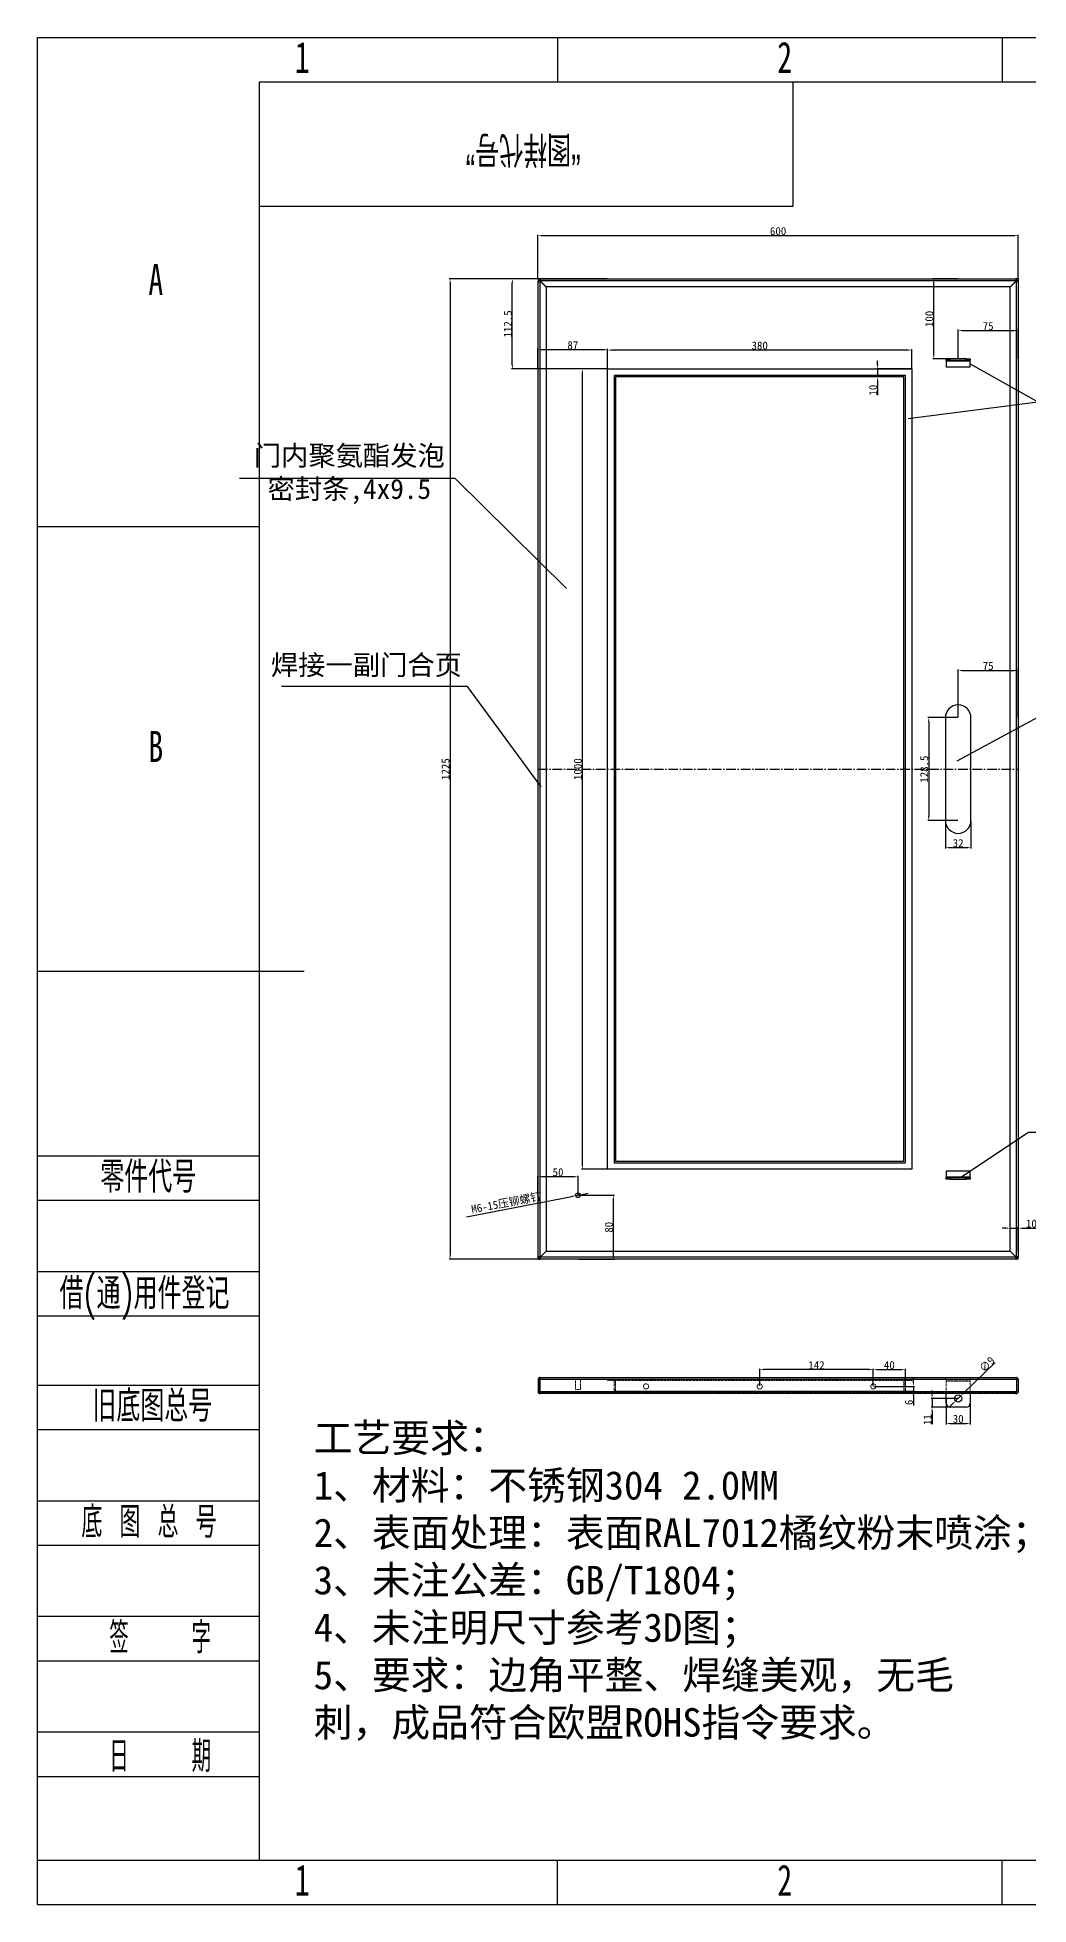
# Model space of a CAD drawing. Header units: millimetres. Extents: x -14348 to 6039, y -1826 to 2921.
# Drawn here: x -1297 to -58, y 588 to 2921 of the extents above; entities that cross this region are included whole.
import ezdxf

# ---------------------------------------------------------------- set-up
doc = ezdxf.new("R2010")
doc.units = ezdxf.units.MM
doc.linetypes.add('ACAD_ISO10W100', pattern=[18, 12, -3, 0, -3])
doc.linetypes.add('HIDDEN', pattern=[1.905, 1.27, -0.635])
doc.layers.add('图框', color=7, linetype='Continuous')
doc.layers.add('标注', color=3, linetype='Continuous')
doc.layers.add('文字层', color=3, linetype='Continuous', lineweight=25)
doc.layers.add('粗实线层', color=7, linetype='Continuous', lineweight=25)
doc.styles.add('SLDTEXTSTYLE0', font='TXT', dxfattribs={"width": 0.7, "bigfont": 'bigfont'})
doc.styles.add('SLDTEXTSTYLE2', font='TXT', dxfattribs={"width": 0.614286, "bigfont": 'bigfont'})
doc.styles.add('SLDTEXTSTYLE4', font='TXT', dxfattribs={"width": 0.566667, "bigfont": 'bigfont'})
doc.styles.add('SLDTEXTSTYLE5', font='TXT', dxfattribs={"width": 0.7})
doc.dimstyles.new('ISO-25', dxfattribs={"dimtxt": 10, "dimasz": 5, "dimexe": 1.25, "dimexo": 0.625, "dimtad": 1, "dimdsep": 46, "dimtxsty": 'Standard', "dimcen": 2.5, "dimadec": 0, "dimazin": 0, "dimtfac": 1, "dimtmove": 0, "dimatfit": 3, "dimfxl": 1, "dimarcsym": 0})

# ---------------------------------------------------------------- blocks, each defined once
blk = doc.blocks.new('*D206')
at = {"layer": 'Defpoints', "color": 0, "transparency": 16777216}
for p in [(-71.4, 2673.5), (-671.4, 2619.4), (-71.4, 2619.4)]:
    blk.add_point(p, dxfattribs=at)
at = {"layer": '标注', "color": 0, "lineweight": -2, "transparency": 16777216}
for p, q in [((-671.4, 2620), (-671.4, 2674.7)), ((-666.4, 2673.5), (-76.4, 2673.5)), ((-71.4, 2620), (-71.4, 2674.7))]:
    blk.add_line(p, q, dxfattribs=at)
at = {"layer": '标注', "color": 0, "transparency": 16777216}
for points in [[(-666.4, 2674.3), (-666.4, 2672.7), (-671.4, 2673.5)], [(-76.4, 2674.3), (-76.4, 2672.7), (-71.4, 2673.5)]]:
    blk.add_solid(points, dxfattribs=at)
at = {"layer": '标注', "color": 0, "transparency": 16777216, "insert": (-371.4, 2679.1), "char_height": 10, "attachment_point": 5}
blk.add_mtext('600', dxfattribs=at)
blk = doc.blocks.new('*D207')
at = {"layer": 'Defpoints', "color": 0, "transparency": 16777216}
for p in [(-671.4, 2619.4), (-781.2, 1394.4), (-671.4, 1394.4)]:
    blk.add_point(p, dxfattribs=at)
at = {"layer": '标注', "color": 0, "lineweight": -2, "transparency": 16777216}
for p, q in [((-672, 2619.4), (-782.4, 2619.4)), ((-781.2, 2614.4), (-781.2, 1399.4)), ((-672, 1394.4), (-782.4, 1394.4))]:
    blk.add_line(p, q, dxfattribs=at)
at = {"layer": '标注', "color": 0, "transparency": 16777216}
for points in [[(-782, 2614.4), (-780.4, 2614.4), (-781.2, 2619.4)], [(-782, 1399.4), (-780.4, 1399.4), (-781.2, 1394.4)]]:
    blk.add_solid(points, dxfattribs=at)
at = {"layer": '标注', "color": 0, "transparency": 16777216, "insert": (-786.8, 2006.9), "char_height": 10, "attachment_point": 5, "rotation": 90}
blk.add_mtext('1225', dxfattribs=at)
blk = doc.blocks.new('*D208')
at = {"layer": 'Defpoints', "color": 0, "transparency": 16777216}
for p in [(-71.4, 1433.3), (-81.4, 1404.5), (-71.4, 1404.5)]:
    blk.add_point(p, dxfattribs=at)
at = {"layer": '标注', "color": 0, "lineweight": -2, "transparency": 16777216}
for p, q in [((-86.4, 1433.3), (-91.4, 1433.3)), ((-81.4, 1405.1), (-81.4, 1434.6)), ((-81.4, 1433.3), (-71.4, 1433.3)), ((-71.4, 1405.1), (-71.4, 1434.6)), ((-66.4, 1433.3), (-48.5, 1433.3))]:
    blk.add_line(p, q, dxfattribs=at)
at = {"layer": '标注', "color": 0, "transparency": 16777216}
for points in [[(-86.4, 1434.1), (-86.4, 1432.5), (-81.4, 1433.3)], [(-66.4, 1434.1), (-66.4, 1432.5), (-71.4, 1433.3)]]:
    blk.add_solid(points, dxfattribs=at)
at = {"layer": '标注', "color": 0, "transparency": 16777216, "insert": (-54.9, 1438.9), "char_height": 10, "attachment_point": 5}
blk.add_mtext('10', dxfattribs=at)
blk = doc.blocks.new('*D209')
at = {"layer": 'Defpoints', "color": 0, "transparency": 16777216}
for p in [(-621.4, 1474.4), (-621.4, 1394.4), (-577.3, 1394.4)]:
    blk.add_point(p, dxfattribs=at)
at = {"layer": '标注', "color": 0, "lineweight": -2, "transparency": 16777216}
for p, q in [((-620.8, 1474.4), (-576, 1474.4)), ((-577.3, 1469.4), (-577.3, 1399.4)), ((-620.8, 1394.4), (-576, 1394.4))]:
    blk.add_line(p, q, dxfattribs=at)
at = {"layer": '标注', "color": 0, "transparency": 16777216}
for points in [[(-578.1, 1469.4), (-576.5, 1469.4), (-577.3, 1474.4)], [(-578.1, 1399.4), (-576.5, 1399.4), (-577.3, 1394.4)]]:
    blk.add_solid(points, dxfattribs=at)
at = {"layer": '标注', "color": 0, "transparency": 16777216, "insert": (-582.9, 1434.4), "char_height": 10, "attachment_point": 5, "rotation": 90}
blk.add_mtext('80', dxfattribs=at)
blk = doc.blocks.new('*D210')
at = {"layer": 'Defpoints', "color": 0, "transparency": 16777216}
for p in [(-671.4, 1497.5), (-671.4, 1474.4), (-621.4, 1474.4)]:
    blk.add_point(p, dxfattribs=at)
at = {"layer": '标注', "color": 0, "lineweight": -2, "transparency": 16777216}
for p, q in [((-671.4, 1475), (-671.4, 1498.7)), ((-626.4, 1497.5), (-666.4, 1497.5)), ((-621.4, 1475), (-621.4, 1498.7))]:
    blk.add_line(p, q, dxfattribs=at)
at = {"layer": '标注', "color": 0, "transparency": 16777216}
for points in [[(-666.4, 1498.3), (-666.4, 1496.6), (-671.4, 1497.5)], [(-626.4, 1498.3), (-626.4, 1496.6), (-621.4, 1497.5)]]:
    blk.add_solid(points, dxfattribs=at)
at = {"layer": '标注', "color": 0, "transparency": 16777216, "insert": (-646.4, 1503.1), "char_height": 10, "attachment_point": 5}
blk.add_mtext('50', dxfattribs=at)
blk = doc.blocks.new('*D211')
at = {"layer": 'Defpoints', "color": 0, "transparency": 16777216}
for p in [(-624.3, 1473.8), (-618.4, 1475)]:
    blk.add_point(p, dxfattribs=at)
at = {"layer": '标注', "color": 0, "lineweight": -2, "transparency": 16777216}
for p, q in [((-760.9, 1447.5), (-629.2, 1472.9)), ((-618.4, 1475), (-624.3, 1473.8)), ((-613.5, 1475.9), (-608.6, 1476.9))]:
    blk.add_line(p, q, dxfattribs=at)
at = {"layer": '标注', "color": 0, "transparency": 16777216}
for points in [[(-629.4, 1473.7), (-629.1, 1472.1), (-624.3, 1473.8)], [(-613.7, 1476.7), (-613.4, 1475.1), (-618.4, 1475)]]:
    blk.add_solid(points, dxfattribs=at)
at = {"layer": '标注', "color": 0, "transparency": 16777216, "insert": (-711, 1464.5), "char_height": 10, "attachment_point": 5, "rotation": 10.9012}
blk.add_mtext('M6-15{\\fSimSun|b0|i0|c134|p2;压铆螺钉}', dxfattribs=at)
blk = doc.blocks.new('*D212')
at = {"layer": 'Defpoints', "color": 0, "transparency": 16777216}
for p in [(-584.4, 2530.5), (-584.4, 2506.9), (-204.4, 2506.9)]:
    blk.add_point(p, dxfattribs=at)
at = {"layer": '标注', "color": 0, "lineweight": -2, "transparency": 16777216}
for p, q in [((-584.4, 2507.5), (-584.4, 2531.8)), ((-209.4, 2530.5), (-579.4, 2530.5)), ((-204.4, 2507.5), (-204.4, 2531.8))]:
    blk.add_line(p, q, dxfattribs=at)
at = {"layer": '标注', "color": 0, "transparency": 16777216}
for points in [[(-579.4, 2531.3), (-579.4, 2529.7), (-584.4, 2530.5)], [(-209.4, 2531.3), (-209.4, 2529.7), (-204.4, 2530.5)]]:
    blk.add_solid(points, dxfattribs=at)
at = {"layer": '标注', "color": 0, "transparency": 16777216, "insert": (-394.4, 2536.1), "char_height": 10, "attachment_point": 5}
blk.add_mtext('380', dxfattribs=at)
blk = doc.blocks.new('*D213')
at = {"layer": 'Defpoints', "color": 0, "transparency": 16777216}
for p in [(-584.4, 2506.9), (-616, 1506.9), (-584.4, 1506.9)]:
    blk.add_point(p, dxfattribs=at)
at = {"layer": '标注', "color": 0, "lineweight": -2, "transparency": 16777216}
for p, q in [((-585, 2506.9), (-617.2, 2506.9)), ((-616, 2501.9), (-616, 1511.9)), ((-585, 1506.9), (-617.2, 1506.9))]:
    blk.add_line(p, q, dxfattribs=at)
at = {"layer": '标注', "color": 0, "transparency": 16777216}
for points in [[(-616.8, 2501.9), (-615.1, 2501.9), (-616, 2506.9)], [(-616.8, 1511.9), (-615.1, 1511.9), (-616, 1506.9)]]:
    blk.add_solid(points, dxfattribs=at)
at = {"layer": '标注', "color": 0, "transparency": 16777216, "insert": (-621.6, 2006.9), "char_height": 10, "attachment_point": 5, "rotation": 90}
blk.add_mtext('1000', dxfattribs=at)
blk = doc.blocks.new('*D214')
at = {"layer": 'Defpoints', "color": 0, "transparency": 16777216}
for p in [(-671.4, 2530.9), (-671.4, 2506.9), (-584.4, 2506.9)]:
    blk.add_point(p, dxfattribs=at)
at = {"layer": '标注', "color": 0, "lineweight": -2, "transparency": 16777216}
for p, q in [((-671.4, 2507.5), (-671.4, 2532.2)), ((-589.4, 2530.9), (-666.4, 2530.9)), ((-584.4, 2507.5), (-584.4, 2532.2))]:
    blk.add_line(p, q, dxfattribs=at)
at = {"layer": '标注', "color": 0, "transparency": 16777216}
for points in [[(-666.4, 2531.8), (-666.4, 2530.1), (-671.4, 2530.9)], [(-589.4, 2531.8), (-589.4, 2530.1), (-584.4, 2530.9)]]:
    blk.add_solid(points, dxfattribs=at)
at = {"layer": '标注', "color": 0, "transparency": 16777216, "insert": (-627.9, 2536.5), "char_height": 10, "attachment_point": 5}
blk.add_mtext('87', dxfattribs=at)
blk = doc.blocks.new('*D215')
at = {"layer": 'Defpoints', "color": 0, "transparency": 16777216}
for p in [(-247, 2496.9), (-214.4, 2496.9), (-204.4, 2506.9)]:
    blk.add_point(p, dxfattribs=at)
at = {"layer": '标注', "color": 0, "lineweight": -2, "transparency": 16777216}
for p, q in [((-205, 2506.9), (-248.2, 2506.9)), ((-215, 2496.9), (-248.2, 2496.9)), ((-247, 2511.9), (-247, 2516.9)), ((-247, 2506.9), (-247, 2496.9)), ((-247, 2491.9), (-247, 2474))]:
    blk.add_line(p, q, dxfattribs=at)
at = {"layer": '标注', "color": 0, "transparency": 16777216}
for points in [[(-247.8, 2511.9), (-246.1, 2511.9), (-247, 2506.9)], [(-247.8, 2491.9), (-246.1, 2491.9), (-247, 2496.9)]]:
    blk.add_solid(points, dxfattribs=at)
at = {"layer": '标注', "color": 0, "transparency": 16777216, "insert": (-252.6, 2480.5), "char_height": 10, "attachment_point": 5, "rotation": 90}
blk.add_mtext('10', dxfattribs=at)
blk = doc.blocks.new('*D216')
at = {"layer": 'Defpoints', "color": 0, "transparency": 16777216}
for p in [(-71.4, 2130.2), (-146.4, 2071.2), (-71.4, 2071.2)]:
    blk.add_point(p, dxfattribs=at)
at = {"layer": '标注', "color": 0, "lineweight": -2, "transparency": 16777216}
for p, q in [((-146.4, 2071.8), (-146.4, 2131.4)), ((-141.4, 2130.2), (-76.4, 2130.2)), ((-71.4, 2071.8), (-71.4, 2131.4))]:
    blk.add_line(p, q, dxfattribs=at)
at = {"layer": '标注', "color": 0, "transparency": 16777216}
for points in [[(-141.4, 2131), (-141.4, 2129.3), (-146.4, 2130.2)], [(-76.4, 2131), (-76.4, 2129.3), (-71.4, 2130.2)]]:
    blk.add_solid(points, dxfattribs=at)
at = {"layer": '标注', "color": 0, "transparency": 16777216, "insert": (-108.9, 2135.8), "char_height": 10, "attachment_point": 5}
blk.add_mtext('75', dxfattribs=at)
blk = doc.blocks.new('*D217')
at = {"layer": 'Defpoints', "color": 0, "transparency": 16777216}
for p in [(-146.4, 2071.2), (-183.2, 1942.7), (-146.4, 1942.7)]:
    blk.add_point(p, dxfattribs=at)
at = {"layer": '标注', "color": 0, "lineweight": -2, "transparency": 16777216}
for p, q in [((-147, 2071.2), (-184.5, 2071.2)), ((-183.2, 2066.2), (-183.2, 1947.7)), ((-147, 1942.7), (-184.5, 1942.7))]:
    blk.add_line(p, q, dxfattribs=at)
at = {"layer": '标注', "color": 0, "transparency": 16777216}
for points in [[(-184.1, 2066.2), (-182.4, 2066.2), (-183.2, 2071.2)], [(-184.1, 1947.7), (-182.4, 1947.7), (-183.2, 1942.7)]]:
    blk.add_solid(points, dxfattribs=at)
at = {"layer": '标注', "color": 0, "transparency": 16777216, "insert": (-188.8, 2006.9), "char_height": 10, "attachment_point": 5, "rotation": 90}
blk.add_mtext('128.5', dxfattribs=at)
blk = doc.blocks.new('*D218')
at = {"layer": 'Defpoints', "color": 0, "transparency": 16777216}
for p in [(-162.4, 1942.7), (-130.4, 1942.7), (-130.4, 1908.8)]:
    blk.add_point(p, dxfattribs=at)
at = {"layer": '标注', "color": 0, "lineweight": -2, "transparency": 16777216}
for p, q in [((-162.4, 1942), (-162.4, 1907.6)), ((-130.4, 1942), (-130.4, 1907.6)), ((-157.4, 1908.8), (-135.4, 1908.8))]:
    blk.add_line(p, q, dxfattribs=at)
at = {"layer": '标注', "color": 0, "transparency": 16777216}
for points in [[(-157.4, 1909.6), (-157.4, 1908), (-162.4, 1908.8)], [(-135.4, 1909.6), (-135.4, 1908), (-130.4, 1908.8)]]:
    blk.add_solid(points, dxfattribs=at)
at = {"layer": '标注', "color": 0, "transparency": 16777216, "insert": (-146.4, 1914.4), "char_height": 10, "attachment_point": 5}
blk.add_mtext('32', dxfattribs=at)
blk = doc.blocks.new('*D219')
at = {"layer": 'Defpoints', "color": 0, "transparency": 16777216}
for p in [(-71.4, 2554.9), (-146.4, 2519.4), (-71.4, 2519.4)]:
    blk.add_point(p, dxfattribs=at)
at = {"layer": '标注', "color": 0, "lineweight": -2, "transparency": 16777216}
for p, q in [((-146.4, 2520), (-146.4, 2556.1)), ((-141.4, 2554.9), (-76.4, 2554.9)), ((-71.4, 2520), (-71.4, 2556.1))]:
    blk.add_line(p, q, dxfattribs=at)
at = {"layer": '标注', "color": 0, "transparency": 16777216}
for points in [[(-141.4, 2555.7), (-141.4, 2554.1), (-146.4, 2554.9)], [(-76.4, 2555.7), (-76.4, 2554.1), (-71.4, 2554.9)]]:
    blk.add_solid(points, dxfattribs=at)
at = {"layer": '标注', "color": 0, "transparency": 16777216, "insert": (-108.9, 2560.5), "char_height": 10, "attachment_point": 5}
blk.add_mtext('75', dxfattribs=at)
blk = doc.blocks.new('*D220')
at = {"layer": 'Defpoints', "color": 0, "transparency": 16777216}
for p in [(-176.9, 2619.4), (-146.4, 2619.4), (-146.4, 2519.4)]:
    blk.add_point(p, dxfattribs=at)
at = {"layer": '标注', "color": 0, "lineweight": -2, "transparency": 16777216}
for p, q in [((-147, 2619.4), (-178.1, 2619.4)), ((-176.9, 2524.4), (-176.9, 2614.4)), ((-147, 2519.4), (-178.1, 2519.4))]:
    blk.add_line(p, q, dxfattribs=at)
at = {"layer": '标注', "color": 0, "transparency": 16777216}
for points in [[(-177.7, 2614.4), (-176.1, 2614.4), (-176.9, 2619.4)], [(-177.7, 2524.4), (-176.1, 2524.4), (-176.9, 2519.4)]]:
    blk.add_solid(points, dxfattribs=at)
at = {"layer": '标注', "color": 0, "transparency": 16777216, "insert": (-182.5, 2569.4), "char_height": 10, "attachment_point": 5, "rotation": 90}
blk.add_mtext('100', dxfattribs=at)
blk = doc.blocks.new('*D227')
at = {"layer": 'Defpoints', "color": 0, "transparency": 16777216}
for p in [(-212.4, 1256.5), (-252.4, 1235.6), (-212.4, 1235.6)]:
    blk.add_point(p, dxfattribs=at)
at = {"layer": '标注', "color": 0, "lineweight": -2, "transparency": 16777216}
for p, q in [((-252.4, 1236.2), (-252.4, 1257.7)), ((-247.4, 1256.5), (-217.4, 1256.5)), ((-212.4, 1236.2), (-212.4, 1257.7))]:
    blk.add_line(p, q, dxfattribs=at)
at = {"layer": '标注', "color": 0, "transparency": 16777216}
for points in [[(-247.4, 1257.3), (-247.4, 1255.7), (-252.4, 1256.5)], [(-217.4, 1257.3), (-217.4, 1255.7), (-212.4, 1256.5)]]:
    blk.add_solid(points, dxfattribs=at)
at = {"layer": '标注', "color": 0, "transparency": 16777216, "insert": (-232.4, 1262.1), "char_height": 10, "attachment_point": 5}
blk.add_mtext('40', dxfattribs=at)
blk = doc.blocks.new('*D228')
at = {"layer": 'Defpoints', "color": 0, "transparency": 16777216}
for p in [(-252.4, 1235.6), (-212.4, 1229.6), (-202.3, 1229.6)]:
    blk.add_point(p, dxfattribs=at)
at = {"layer": '标注', "color": 0, "lineweight": -2, "transparency": 16777216}
for p, q in [((-202.3, 1240.6), (-202.3, 1245.6)), ((-251.8, 1235.6), (-201.1, 1235.6)), ((-211.8, 1229.6), (-201.1, 1229.6)), ((-202.3, 1235.6), (-202.3, 1229.6)), ((-202.3, 1224.6), (-202.3, 1211.6))]:
    blk.add_line(p, q, dxfattribs=at)
at = {"layer": '标注', "color": 0, "transparency": 16777216}
for points in [[(-203.2, 1240.6), (-201.5, 1240.6), (-202.3, 1235.6)], [(-203.2, 1224.6), (-201.5, 1224.6), (-202.3, 1229.6)]]:
    blk.add_solid(points, dxfattribs=at)
at = {"layer": '标注', "color": 0, "transparency": 16777216, "insert": (-208, 1215.6), "char_height": 10, "attachment_point": 5, "rotation": 90}
blk.add_mtext('6', dxfattribs=at)
blk = doc.blocks.new('*D231')
at = {"layer": 'Defpoints', "color": 0, "transparency": 16777216}
for p in [(-703.5, 2619.4), (-584.4, 2619.4), (-584.4, 2506.9)]:
    blk.add_point(p, dxfattribs=at)
at = {"layer": '标注', "color": 0, "lineweight": -2, "transparency": 16777216}
for p, q in [((-585, 2619.4), (-704.7, 2619.4)), ((-703.5, 2511.9), (-703.5, 2614.4)), ((-585, 2506.9), (-704.7, 2506.9))]:
    blk.add_line(p, q, dxfattribs=at)
at = {"layer": '标注', "color": 0, "transparency": 16777216}
for points in [[(-704.3, 2614.4), (-702.6, 2614.4), (-703.5, 2619.4)], [(-704.3, 2511.9), (-702.6, 2511.9), (-703.5, 2506.9)]]:
    blk.add_solid(points, dxfattribs=at)
at = {"layer": '标注', "color": 0, "transparency": 16777216, "insert": (-709.1, 2563.2), "char_height": 10, "attachment_point": 5, "rotation": 90}
blk.add_mtext('112.5', dxfattribs=at)
blk = doc.blocks.new('*D232')
at = {"layer": 'Defpoints', "color": 0, "transparency": 16777216}
for p in [(-161.4, 1220.6), (-131.4, 1220.6), (-131.4, 1189.3)]:
    blk.add_point(p, dxfattribs=at)
at = {"layer": '标注', "color": 0, "lineweight": -2, "transparency": 16777216}
for p, q in [((-161.4, 1219.9), (-161.4, 1188)), ((-131.4, 1219.9), (-131.4, 1188)), ((-156.4, 1189.3), (-136.4, 1189.3))]:
    blk.add_line(p, q, dxfattribs=at)
at = {"layer": '标注', "color": 0, "transparency": 16777216}
for points in [[(-156.4, 1190.1), (-156.4, 1188.4), (-161.4, 1189.3)], [(-136.4, 1190.1), (-136.4, 1188.4), (-131.4, 1189.3)]]:
    blk.add_solid(points, dxfattribs=at)
at = {"layer": '标注', "color": 0, "transparency": 16777216, "insert": (-146.4, 1194.9), "char_height": 10, "attachment_point": 5}
blk.add_mtext('30', dxfattribs=at)
blk = doc.blocks.new('*D233')
at = {"layer": 'Defpoints', "color": 0, "transparency": 16777216}
for p in [(-146.4, 1220.6), (-179, 1209.6), (-146.4, 1209.6)]:
    blk.add_point(p, dxfattribs=at)
at = {"layer": '标注', "color": 0, "lineweight": -2, "transparency": 16777216}
for p, q in [((-147, 1220.6), (-180.3, 1220.6)), ((-179, 1225.6), (-179, 1230.6)), ((-179, 1220.6), (-179, 1209.6)), ((-147, 1209.6), (-180.3, 1209.6)), ((-179, 1204.6), (-179, 1188.3))]:
    blk.add_line(p, q, dxfattribs=at)
at = {"layer": '标注', "color": 0, "transparency": 16777216}
for points in [[(-179.9, 1225.6), (-178.2, 1225.6), (-179, 1220.6)], [(-179.9, 1204.6), (-178.2, 1204.6), (-179, 1209.6)]]:
    blk.add_solid(points, dxfattribs=at)
at = {"layer": '标注', "color": 0, "transparency": 16777216, "insert": (-184.6, 1193.9), "char_height": 10, "attachment_point": 5, "rotation": 90}
blk.add_mtext('11', dxfattribs=at)
blk = doc.blocks.new('*D234')
at = {"layer": 'Defpoints', "color": 0, "transparency": 16777216}
for p in [(-149.6, 1217.4), (-143.1, 1223.7)]:
    blk.add_point(p, dxfattribs=at)
at = {"layer": '标注', "color": 0, "lineweight": -2, "transparency": 16777216}
for p, q in [((-100, 1265.4), (-139.6, 1227.2)), ((-153.2, 1214), (-156.8, 1210.5)), ((-149.6, 1217.4), (-143.1, 1223.7))]:
    blk.add_line(p, q, dxfattribs=at)
at = {"layer": '标注', "color": 0, "transparency": 16777216}
for points in [[(-153.8, 1214.6), (-152.6, 1213.4), (-149.6, 1217.4)], [(-140.1, 1227.8), (-139, 1226.6), (-143.1, 1223.7)]]:
    blk.add_solid(points, dxfattribs=at)
at = {"layer": '标注', "color": 0, "transparency": 16777216, "insert": (-110.4, 1263.2), "char_height": 10, "attachment_point": 5, "rotation": 44.0439}
blk.add_mtext('∅9', dxfattribs=at)
blk = doc.blocks.new('*D235')
at = {"layer": 'Defpoints', "color": 0, "transparency": 16777216}
for p in [(-394.4, 1256.5), (-394.4, 1235.6), (-252.4, 1235.6)]:
    blk.add_point(p, dxfattribs=at)
at = {"layer": '标注', "color": 0, "lineweight": -2, "transparency": 16777216}
for p, q in [((-394.4, 1236.2), (-394.4, 1257.7)), ((-257.4, 1256.5), (-389.4, 1256.5)), ((-252.4, 1236.2), (-252.4, 1257.7))]:
    blk.add_line(p, q, dxfattribs=at)
at = {"layer": '标注', "color": 0, "transparency": 16777216}
for points in [[(-389.4, 1257.3), (-389.4, 1255.7), (-394.4, 1256.5)], [(-257.4, 1257.3), (-257.4, 1255.7), (-252.4, 1256.5)]]:
    blk.add_solid(points, dxfattribs=at)
at = {"layer": '标注', "color": 0, "transparency": 16777216, "insert": (-323.4, 1262.1), "char_height": 10, "attachment_point": 5}
blk.add_mtext('142', dxfattribs=at)

msp = doc.modelspace()

# ---------------------------------------------------------------- linework, layer by layer
at = {"color": 7, "linetype": 'Continuous', "lineweight": 25}
for p, q in [((-671.382, 2619.411), (-669.382, 2619.411)), ((-671.382, 2619.411), (-671.382, 2616.704)), ((-671.382, 1397.118), (-671.382, 2616.704)), ((-671.382, 2616.704), (-669.382, 2616.704)), ((-669.382, 2619.411), (-669.382, 2616.704)), ((-668.882, 2616.911), (-669.382, 2616.884)), ((-669.282, 2617.411), (-669.282, 2619.411)), ((-669.282, 2619.411), (-668.675, 2619.411)), ((-669.282, 2617.411), (-668.675, 2617.411)), ((-668.855, 2617.411), (-668.882, 2616.911)), ((-668.882, 2616.204), (-668.882, 2616.84)), ((-668.882, 2616.84), (-661.382, 2609.34)), ((-668.882, 1397.618), (-668.882, 2616.204)), ((-668.812, 2616.911), (-661.312, 2609.411)), ((-668.175, 2616.911), (-668.812, 2616.911)), ((-668.675, 2619.411), (-74.089, 2619.411)), ((-668.675, 2619.411), (-668.675, 2617.411)), ((-74.589, 2616.911), (-668.175, 2616.911)), ((-73.953, 2616.911), (-81.453, 2609.411)), ((-73.882, 2616.84), (-81.382, 2609.34)), ((-74.589, 2616.911), (-73.953, 2616.911)), ((-74.089, 2619.411), (-74.089, 2617.411)), ((-73.482, 2619.411), (-74.089, 2619.411)), ((-73.482, 2617.411), (-74.089, 2617.411)), ((-73.882, 2616.911), (-73.909, 2617.411)), ((-73.382, 2616.884), (-73.882, 2616.911)), ((-73.882, 2616.204), (-73.882, 2616.84)), ((-73.882, 2616.204), (-73.882, 1397.618)), ((-73.482, 2617.411), (-73.482, 2619.411)), ((-71.382, 2619.411), (-73.382, 2619.411)), ((-73.382, 2619.411), (-73.382, 2616.704)), ((-71.382, 2616.704), (-73.382, 2616.704)), ((-71.382, 2619.411), (-71.382, 2616.704)), ((-71.382, 2616.704), (-71.382, 1397.118)), ((-661.382, 2609.34), (-661.382, 1404.482)), ((-81.453, 2609.411), (-661.312, 2609.411)), ((-81.382, 1404.482), (-81.382, 2609.34)), ((-584.382, 1506.911), (-584.382, 2506.911)), ((-584.382, 2506.911), (-204.382, 2506.911)), ((-212.382, 2498.911), (-576.382, 2498.911)), ((-576.382, 2498.911), (-576.382, 1514.911)), ((-574.382, 2496.911), (-574.382, 1516.911)), ((-214.382, 2496.911), (-574.382, 2496.911)), ((-214.382, 1516.911), (-214.382, 2496.911)), ((-212.382, 1514.911), (-212.382, 2498.911)), ((-204.382, 2506.911), (-204.382, 1506.911)), ((-161.382, 2517.411), (-161.382, 2519.411)), ((-161.382, 2519.411), (-156.382, 2519.411)), ((-156.382, 2517.411), (-161.382, 2517.411)), ((-161.382, 2517.411), (-161.382, 2516.911)), ((-161.382, 2516.911), (-131.382, 2516.911)), ((-161.382, 2516.911), (-161.382, 2509.411)), ((-161.382, 2509.411), (-131.382, 2509.411)), ((-156.382, 2519.411), (-156.382, 2517.411)), ((-136.382, 2519.411), (-156.382, 2519.411)), ((-136.382, 2517.411), (-156.382, 2517.411)), ((-136.382, 2517.411), (-136.382, 2519.411)), ((-136.382, 2519.411), (-131.382, 2519.411)), ((-131.382, 2517.411), (-136.382, 2517.411)), ((-131.382, 2519.411), (-131.382, 2517.411)), ((-131.382, 2516.911), (-131.382, 2517.411)), ((-131.382, 2509.411), (-131.382, 2516.911)), ((-162.382, 2071.161), (-162.382, 1942.661)), ((-130.382, 1942.661), (-130.382, 2071.161)), ((-574.382, 1516.911), (-214.382, 1516.911)), ((-204.382, 1506.911), (-584.382, 1506.911)), ((-576.382, 1514.911), (-212.382, 1514.911)), ((-131.382, 1504.411), (-161.382, 1504.411)), ((-161.382, 1504.411), (-161.382, 1496.911)), ((-131.382, 1496.911), (-161.382, 1496.911)), ((-161.382, 1496.911), (-161.382, 1496.411)), ((-161.382, 1494.411), (-161.382, 1496.411)), ((-161.382, 1496.411), (-156.382, 1496.411)), ((-156.382, 1494.411), (-161.382, 1494.411)), ((-156.382, 1496.411), (-156.382, 1494.411)), ((-156.382, 1496.411), (-136.382, 1496.411)), ((-156.382, 1494.411), (-136.382, 1494.411)), ((-136.382, 1494.411), (-136.382, 1496.411)), ((-136.382, 1496.411), (-131.382, 1496.411)), ((-131.382, 1494.411), (-136.382, 1494.411)), ((-131.382, 1496.911), (-131.382, 1504.411)), ((-131.382, 1496.411), (-131.382, 1496.911)), ((-131.382, 1496.411), (-131.382, 1494.411)), ((-668.882, 1396.982), (-661.382, 1404.482)), ((-668.812, 1396.911), (-661.312, 1404.411)), ((-661.312, 1404.411), (-81.453, 1404.411)), ((-73.953, 1396.911), (-81.453, 1404.411)), ((-73.882, 1396.982), (-81.382, 1404.482)), ((-671.382, 1397.118), (-669.382, 1397.118)), ((-671.382, 1394.411), (-671.382, 1397.118)), ((-671.382, 1394.411), (-669.382, 1394.411)), ((-669.382, 1394.411), (-669.382, 1397.118)), ((-669.382, 1396.938), (-668.882, 1396.911)), ((-669.282, 1396.411), (-669.282, 1394.411)), ((-669.282, 1396.411), (-668.675, 1396.411)), ((-669.282, 1394.411), (-668.675, 1394.411)), ((-668.882, 1397.618), (-668.882, 1396.982)), ((-668.882, 1396.911), (-668.858, 1396.455)), ((-668.175, 1396.911), (-668.812, 1396.911)), ((-668.675, 1394.411), (-668.675, 1396.411)), ((-74.089, 1394.411), (-668.675, 1394.411)), ((-74.589, 1396.911), (-668.175, 1396.911)), ((-74.589, 1396.911), (-73.953, 1396.911)), ((-74.089, 1394.411), (-74.089, 1396.411)), ((-73.482, 1396.411), (-74.089, 1396.411)), ((-73.482, 1394.411), (-74.089, 1394.411)), ((-73.907, 1396.455), (-73.882, 1396.911)), ((-73.882, 1397.618), (-73.882, 1396.982)), ((-73.882, 1396.911), (-73.382, 1396.938)), ((-73.482, 1396.411), (-73.482, 1394.411)), ((-71.382, 1397.118), (-73.382, 1397.118)), ((-73.382, 1394.411), (-73.382, 1397.118)), ((-71.382, 1394.411), (-73.382, 1394.411)), ((-71.382, 1394.411), (-71.382, 1397.118)), ((-671.382, 1244.056), (-671.382, 1229.056)), ((-671.382, 1244.056), (-669.382, 1244.056)), ((-669.382, 1244.056), (-669.382, 1229.056)), ((-669.282, 1244.056), (-669.282, 1229.056)), ((-668.675, 1244.056), (-669.282, 1244.056)), ((-668.882, 1246.556), (-668.882, 1244.556)), ((-668.882, 1246.556), (-73.882, 1246.556)), ((-74.089, 1244.056), (-668.675, 1244.056)), ((-74.089, 1244.056), (-73.482, 1244.056)), ((-73.882, 1246.556), (-73.882, 1244.556)), ((-73.482, 1244.056), (-73.482, 1229.056)), ((-71.382, 1244.056), (-73.382, 1244.056)), ((-73.382, 1244.056), (-73.382, 1229.056)), ((-71.382, 1244.056), (-71.382, 1229.056)), ((-671.382, 1229.056), (-669.382, 1229.056)), ((-669.282, 1229.056), (-668.675, 1229.056)), ((-668.882, 1226.556), (-668.882, 1228.556)), ((-668.882, 1228.556), (-668.812, 1228.556)), ((-668.882, 1226.556), (-668.812, 1226.556)), ((-668.812, 1226.556), (-668.812, 1228.556)), ((-668.61, 1228.556), (-668.812, 1228.556)), ((-668.175, 1226.556), (-668.812, 1226.556)), ((-668.675, 1229.056), (-74.089, 1229.056)), ((-74.589, 1226.556), (-668.175, 1226.556)), ((-161.382, 1214.556), (-161.382, 1226.556)), ((-131.382, 1226.556), (-131.382, 1214.556)), ((-74.589, 1226.556), (-73.953, 1226.556)), ((-74.155, 1228.556), (-73.953, 1228.556)), ((-73.482, 1229.056), (-74.089, 1229.056)), ((-73.953, 1226.556), (-73.953, 1228.556)), ((-73.882, 1228.556), (-73.953, 1228.556)), ((-73.882, 1226.556), (-73.953, 1226.556)), ((-73.882, 1226.556), (-73.882, 1228.556)), ((-71.382, 1229.056), (-73.382, 1229.056)), ((-136.382, 1209.556), (-156.382, 1209.556))]:
    msp.add_line(p, q, dxfattribs=at)
at = {"color": 8, "linetype": 'Continuous', "lineweight": 25}
for p, q in [((-668.882, 2616.84), (-668.882, 2616.911)), ((-668.882, 2616.911), (-668.812, 2616.911)), ((-73.953, 2616.911), (-73.882, 2616.911)), ((-73.882, 2616.911), (-73.882, 2616.84)), ((-668.882, 1396.911), (-668.882, 1396.982)), ((-668.812, 1396.911), (-668.882, 1396.911)), ((-73.882, 1396.911), (-73.953, 1396.911)), ((-73.882, 1396.982), (-73.882, 1396.911))]:
    msp.add_line(p, q, dxfattribs=at)
at = {"color": 7, "linetype": 'HIDDEN', "lineweight": 18}
for p, q in [((-668.882, 1244.556), (-73.882, 1244.556)), ((-74.089, 1244.056), (-668.675, 1244.056)), ((-584.382, 1243.056), (-584.382, 1244.556)), ((-584.382, 1243.056), (-204.382, 1243.056)), ((-576.382, 1243.056), (-576.382, 1229.556)), ((-574.382, 1238.806), (-576.382, 1238.806)), ((-574.382, 1229.556), (-574.382, 1244.556)), ((-214.382, 1229.556), (-214.382, 1244.556)), ((-212.382, 1238.806), (-214.382, 1238.806)), ((-212.382, 1243.056), (-212.382, 1229.556)), ((-204.382, 1243.056), (-204.382, 1244.556)), ((-162.382, 1244.556), (-162.382, 1246.556)), ((-161.382, 1242.056), (-161.382, 1244.556)), ((-161.382, 1242.556), (-131.382, 1242.556)), ((-161.382, 1242.056), (-131.382, 1242.056)), ((-161.382, 1226.556), (-161.382, 1242.056)), ((-131.382, 1244.556), (-131.382, 1242.056)), ((-131.382, 1242.056), (-131.382, 1226.556)), ((-130.382, 1244.556), (-130.382, 1246.556)), ((-668.675, 1229.056), (-74.089, 1229.056)), ((-668.175, 1228.556), (-668.61, 1228.556)), ((-74.589, 1228.556), (-668.175, 1228.556)), ((-668.175, 1226.556), (-668.175, 1228.556)), ((-661.382, 1226.556), (-661.382, 1228.556)), ((-661.312, 1226.556), (-661.312, 1228.556)), ((-576.382, 1232.306), (-574.382, 1232.306)), ((-212.382, 1229.556), (-576.382, 1229.556)), ((-214.382, 1232.306), (-212.382, 1232.306)), ((-81.453, 1226.556), (-81.453, 1228.556)), ((-81.382, 1226.556), (-81.382, 1228.556)), ((-74.589, 1228.556), (-74.155, 1228.556)), ((-74.589, 1226.556), (-74.589, 1228.556))]:
    msp.add_line(p, q, dxfattribs=at)
at = {"color": 30, "linetype": 'HIDDEN', "lineweight": 18, "true_color": 0xf26722}
for p, q in [((-624.382, 1244.556), (-624.382, 1231.556)), ((-618.382, 1231.556), (-618.382, 1244.556)), ((-621.382, 1231.556), (-624.382, 1231.556)), ((-618.382, 1231.556), (-621.382, 1231.556))]:
    msp.add_line(p, q, dxfattribs=at)
at = {"color": 30, "linetype": 'Continuous', "lineweight": 25, "true_color": 0xf26722}
msp.add_circle((-621.382, 1474.411), 3, dxfattribs=at)
at = {"color": 7, "linetype": 'HIDDEN', "lineweight": 18}
for centre in [(-536.382, 1235.556), (-394.382, 1235.556), (-252.382, 1235.556)]:
    msp.add_circle(centre, 3.25, dxfattribs=at)
at = {"color": 7, "linetype": 'Continuous', "lineweight": 25}
msp.add_circle((-146.382, 1220.556), 4.5, dxfattribs=at)
for centre, radius, start, end in [((-146.382, 2071.161), 16, 0, 180), ((-146.382, 1942.661), 16, 180, 0), ((-156.382, 1214.556), 5, 180, 270), ((-136.382, 1214.556), 5, 270, 0)]:
    msp.add_arc(centre, radius, start, end, dxfattribs=at)
for points in [[(-671.382, 2616.704), (-671.345, 2616.662), (-671.27, 2616.579), (-670.691, 2616.454), (-669.865, 2616.329), (-669.21, 2616.245), (-668.882, 2616.204)], [(-668.882, 2616.911), (-668.948, 2616.894), (-669.079, 2616.859), (-669.244, 2616.807), (-669.36, 2616.756), (-669.375, 2616.721), (-669.382, 2616.704)], [(-669.382, 2616.704), (-669.375, 2616.662), (-669.36, 2616.579), (-669.244, 2616.454), (-669.079, 2616.329), (-668.948, 2616.245), (-668.882, 2616.204)], [(-668.675, 2617.411), (-668.693, 2617.403), (-668.727, 2617.388), (-668.779, 2617.273), (-668.831, 2617.107), (-668.865, 2616.976), (-668.882, 2616.911)], [(-668.175, 2616.911), (-668.217, 2617.238), (-668.3, 2617.894), (-668.425, 2618.72), (-668.55, 2619.298), (-668.634, 2619.373), (-668.675, 2619.411)], [(-668.175, 2616.911), (-668.217, 2616.976), (-668.3, 2617.107), (-668.425, 2617.273), (-668.55, 2617.388), (-668.634, 2617.403), (-668.675, 2617.411)], [(-74.089, 2619.411), (-74.131, 2619.373), (-74.214, 2619.298), (-74.339, 2618.72), (-74.464, 2617.894), (-74.548, 2617.238), (-74.589, 2616.911)], [(-74.089, 2617.411), (-74.131, 2617.403), (-74.214, 2617.388), (-74.339, 2617.273), (-74.464, 2617.107), (-74.548, 2616.976), (-74.589, 2616.911)], [(-73.882, 2616.911), (-73.9, 2616.976), (-73.934, 2617.107), (-73.986, 2617.273), (-74.038, 2617.388), (-74.072, 2617.403), (-74.089, 2617.411)], [(-73.382, 2616.704), (-73.39, 2616.721), (-73.405, 2616.756), (-73.521, 2616.807), (-73.686, 2616.859), (-73.817, 2616.894), (-73.882, 2616.911)], [(-73.882, 2616.204), (-73.817, 2616.245), (-73.686, 2616.329), (-73.521, 2616.454), (-73.405, 2616.579), (-73.39, 2616.662), (-73.382, 2616.704)], [(-73.882, 2616.204), (-73.555, 2616.245), (-72.9, 2616.329), (-72.073, 2616.454), (-71.495, 2616.579), (-71.42, 2616.662), (-71.382, 2616.704)], [(-668.882, 1397.618), (-669.21, 1397.576), (-669.865, 1397.493), (-670.691, 1397.368), (-671.27, 1397.243), (-671.345, 1397.16), (-671.382, 1397.118)], [(-668.882, 1397.618), (-668.948, 1397.576), (-669.079, 1397.493), (-669.244, 1397.368), (-669.36, 1397.243), (-669.375, 1397.16), (-669.382, 1397.118)], [(-669.382, 1397.118), (-669.375, 1397.101), (-669.36, 1397.066), (-669.244, 1397.014), (-669.079, 1396.963), (-668.948, 1396.928), (-668.882, 1396.911)], [(-668.882, 1396.911), (-668.865, 1396.845), (-668.831, 1396.714), (-668.779, 1396.549), (-668.727, 1396.433), (-668.693, 1396.418), (-668.675, 1396.411)], [(-668.675, 1394.411), (-668.634, 1394.448), (-668.55, 1394.524), (-668.425, 1395.102), (-668.3, 1395.928), (-668.217, 1396.583), (-668.175, 1396.911)], [(-668.675, 1396.411), (-668.634, 1396.418), (-668.55, 1396.433), (-668.425, 1396.549), (-668.3, 1396.714), (-668.217, 1396.845), (-668.175, 1396.911)], [(-74.589, 1396.911), (-74.548, 1396.583), (-74.464, 1395.928), (-74.339, 1395.102), (-74.214, 1394.524), (-74.131, 1394.448), (-74.089, 1394.411)], [(-74.589, 1396.911), (-74.548, 1396.845), (-74.464, 1396.714), (-74.339, 1396.549), (-74.214, 1396.433), (-74.131, 1396.418), (-74.089, 1396.411)], [(-74.089, 1396.411), (-74.072, 1396.418), (-74.038, 1396.433), (-73.986, 1396.549), (-73.934, 1396.714), (-73.9, 1396.845), (-73.882, 1396.911)], [(-71.382, 1397.118), (-71.42, 1397.16), (-71.495, 1397.243), (-72.073, 1397.368), (-72.9, 1397.493), (-73.555, 1397.576), (-73.882, 1397.618)], [(-73.382, 1397.118), (-73.39, 1397.16), (-73.405, 1397.243), (-73.521, 1397.368), (-73.686, 1397.493), (-73.817, 1397.576), (-73.882, 1397.618)], [(-73.882, 1396.911), (-73.817, 1396.928), (-73.686, 1396.963), (-73.521, 1397.014), (-73.405, 1397.066), (-73.39, 1397.101), (-73.382, 1397.118)], [(-668.882, 1246.556), (-669.21, 1246.518), (-669.865, 1246.443), (-670.691, 1245.865), (-671.27, 1245.039), (-671.345, 1244.384), (-671.382, 1244.056)], [(-668.882, 1244.556), (-668.948, 1244.548), (-669.079, 1244.533), (-669.244, 1244.418), (-669.36, 1244.253), (-669.375, 1244.121), (-669.382, 1244.056)], [(-668.675, 1244.056), (-668.693, 1244.384), (-668.727, 1245.039), (-668.779, 1245.865), (-668.831, 1246.443), (-668.865, 1246.518), (-668.882, 1246.556)], [(-73.882, 1246.556), (-73.9, 1246.518), (-73.934, 1246.443), (-73.986, 1245.865), (-74.038, 1245.039), (-74.072, 1244.384), (-74.089, 1244.056)], [(-71.382, 1244.056), (-71.42, 1244.384), (-71.495, 1245.039), (-72.073, 1245.865), (-72.9, 1246.443), (-73.555, 1246.518), (-73.882, 1246.556)], [(-73.382, 1244.056), (-73.39, 1244.121), (-73.405, 1244.253), (-73.521, 1244.418), (-73.686, 1244.533), (-73.817, 1244.548), (-73.882, 1244.556)], [(-671.382, 1229.056), (-671.345, 1228.728), (-671.27, 1228.073), (-670.691, 1227.247), (-669.865, 1226.669), (-669.21, 1226.594), (-668.882, 1226.556)], [(-669.382, 1229.056), (-669.375, 1228.99), (-669.36, 1228.859), (-669.244, 1228.694), (-669.079, 1228.579), (-668.948, 1228.563), (-668.882, 1228.556)], [(-668.175, 1226.556), (-668.217, 1226.594), (-668.3, 1226.669), (-668.425, 1227.247), (-668.55, 1228.073), (-668.634, 1228.728), (-668.675, 1229.056)], [(-74.089, 1229.056), (-74.131, 1228.728), (-74.214, 1228.073), (-74.339, 1227.247), (-74.464, 1226.669), (-74.548, 1226.594), (-74.589, 1226.556)], [(-73.882, 1228.556), (-73.817, 1228.563), (-73.686, 1228.579), (-73.521, 1228.694), (-73.405, 1228.859), (-73.39, 1228.99), (-73.382, 1229.056)], [(-73.882, 1226.556), (-73.555, 1226.594), (-72.9, 1226.669), (-72.073, 1227.247), (-71.495, 1228.073), (-71.42, 1228.728), (-71.382, 1229.056)]]:
    msp.add_open_spline(points, degree=3, dxfattribs=at)
at = {"color": 7, "linetype": 'HIDDEN', "lineweight": 18}
for points in [[(-668.175, 1228.556), (-668.217, 1228.563), (-668.3, 1228.579), (-668.425, 1228.694), (-668.55, 1228.859), (-668.634, 1228.99), (-668.675, 1229.056)], [(-74.089, 1229.056), (-74.131, 1228.99), (-74.214, 1228.859), (-74.339, 1228.694), (-74.464, 1228.579), (-74.548, 1228.563), (-74.589, 1228.556)]]:
    msp.add_open_spline(points, degree=3, dxfattribs=at)
at = {"layer": '图框'}
for p, q in [((-1296.952, 587.974), (-1296.952, 2921.308)), ((-1296.952, 2921.308), (2003.048, 2921.308)), ((-646.952, 2921.308), (-646.952, 2865.752)), ((-91.397, 2921.308), (-91.397, 2865.752)), ((-1296.952, 2310.197), (-1019.175, 2310.197)), ((-1296.952, 1523.759), (-1019.175, 1523.759)), ((-1296.952, 1468.204), (-1019.175, 1468.204)), ((-1296.952, 1379.315), (-1019.175, 1379.315)), ((-1296.952, 1323.759), (-1019.175, 1323.759)), ((-1296.952, 1237.197), (-1019.175, 1237.197)), ((-1296.952, 1181.641), (-1019.175, 1181.641)), ((-1296.952, 1092.753), (-1019.175, 1092.753)), ((-1296.952, 1037.197), (-1019.175, 1037.197)), ((-1296.952, 948.308), (-1019.175, 948.308)), ((-1296.952, 892.753), (-1019.175, 892.753)), ((-1296.952, 803.864), (-1019.175, 803.864)), ((-1296.952, 748.308), (-1019.175, 748.308)), ((-1296.952, 643.53), (-1019.175, 643.53)), ((-646.952, 587.974), (-646.952, 643.53)), ((-91.397, 587.974), (-91.397, 643.53)), ((-1296.952, 587.974), (2003.048, 587.974))]:
    msp.add_line(p, q, dxfattribs=at)
at = {"layer": '图框', "linetype": 'Continuous', "lineweight": 25}
for p, q in [((-1019.175, 643.53), (-1019.175, 2865.752)), ((-1019.175, 2865.752), (1947.492, 2865.752))]:
    msp.add_line(p, q, dxfattribs=at)
at = {"layer": '图框', "lineweight": 25}
for p, q in [((-1296.952, 1754.641), (-963.619, 1754.641)), ((-1019.175, 643.53), (1947.492, 643.53))]:
    msp.add_line(p, q, dxfattribs=at)
at = {"layer": '标注', "color": 1, "linetype": 'ACAD_ISO10W100'}
msp.add_line((-671.382, 2006.911), (-71.382, 2006.911), dxfattribs=at)
at = {"layer": '粗实线层'}
for p, q in [((-352.508, 2710.197), (-352.508, 2865.752)), ((-1019.175, 2710.197), (-352.508, 2710.197))]:
    msp.add_line(p, q, dxfattribs=at)

# ---------------------------------------------------------------- texts
at = {"layer": '图框'}
for s, insert, char_height, attachment_point, style in [('1', (-965.903, 2915.82), 38.889, 2, 'SLDTEXTSTYLE5'), ('2', (-363.125, 2915.82), 38.889, 2, 'SLDTEXTSTYLE5'), ('A', (-1148.949, 2638.042), 38.889, 2, 'SLDTEXTSTYLE5'), ('B', (-1148.949, 2054.709), 38.889, 2, 'SLDTEXTSTYLE5'), ('零件代号', (-1218.245, 1516.631), 38.8889, 1, 'SLDTEXTSTYLE0'), ('借(通)用件登记', (-1269.218, 1371.003), 38.8889, 1, 'SLDTEXTSTYLE0'), ('旧底图总号', (-1228.13, 1230.462), 38.8889, 1, 'SLDTEXTSTYLE0'), ('底 图 总 号', (-1241.984, 1085.369), 38.8889, 1, 'SLDTEXTSTYLE2'), ('签    字', (-1143.511, 940.902), 38.8889, 2, 'SLDTEXTSTYLE4'), ('日    期', (-1143.511, 792.569), 38.8889, 2, 'SLDTEXTSTYLE4'), ('1', (-965.903, 638.042), 38.889, 2, 'SLDTEXTSTYLE5'), ('2', (-363.125, 638.042), 38.889, 2, 'SLDTEXTSTYLE5')]:
    msp.add_mtext(s, dxfattribs=dict(at, insert=insert, char_height=char_height, attachment_point=attachment_point, style=style))
at = {"layer": '图框', "insert": (-689.887, 2761.916), "char_height": 38.8889, "attachment_point": 2, "rotation": 180, "style": 'SLDTEXTSTYLE0'}
msp.add_mtext('“图样代号”', dxfattribs=at)
at = {"layer": '文字层', "insert": (-951.669, 1189.029), "char_height": 35.54531, "attachment_point": 1}
msp.add_mtext_dynamic_manual_height_columns('{\\fSimSun|b0|i0|c134|p2;工艺要求：}\\P1{\\fSimSun|b0|i0|c134|p2;、材料：不锈钢304 2.0MM}\\P2{\\fSimSun|b0|i0|c134|p2;、表面处理：表面RAL7012橘纹粉末喷涂；}\\P3{\\fSimSun|b0|i0|c134|p2;、未注公差：}GB/T1804{\\fSimSun|b0|i0|c134|p2;；}\\P4{\\fSimSun|b0|i0|c134|p2;、未注明尺寸参考}3D{\\fSimSun|b0|i0|c134|p2;图；}\\P5{\\fSimSun|b0|i0|c134|p2;、要求：边角平整、焊缝美观，无毛刺，成品符合欧盟ROHS指令要求。}', width=878.0272, gutter_width=17.5, heights=[0], dxfattribs=at)
at = {"layer": '标注', "char_height": 25, "attachment_point": 1}
for s, insert, width in [('\\pxqc;{\\fSimSun|b0|i0|c134|p2;门内聚氨酯发泡密封条,4x9.5}', (-1038.547, 2411.212), 262.78103), ('\\pxqc;{\\fSimSun|b0|i0|c134|p2;焊接一副门合页}', (-1027.319, 2149.552), 282.98323)]:
    msp.add_mtext(s, dxfattribs=dict(at, insert=insert, width=width))

# ---------------------------------------------------------------- dimensions: what is measured, and where the dimension line sits
at = {"layer": '标注'}
for base, p1, p2, picture, middle in [((-71.382, 2673.488), (-671.382, 2619.411), (-71.382, 2619.411), '*D206', (-371.382, 2679.113)), ((-71.382, 2554.89), (-146.382, 2519.411), (-71.382, 2519.411), '*D219', (-108.882, 2560.515)), ((-671.382, 2530.92), (-584.382, 2506.911), (-671.382, 2506.911), '*D214', (-627.882, 2536.545)), ((-584.382, 2530.504), (-204.382, 2506.911), (-584.382, 2506.911), '*D212', (-394.382, 2536.129)), ((-71.382, 2130.165), (-146.382, 2071.161), (-71.382, 2071.161), '*D216', (-108.882, 2135.79)), ((-130.382, 1908.807), (-162.382, 1942.661), (-130.382, 1942.661), '*D218', (-146.382, 1914.432)), ((-671.382, 1497.466), (-621.382, 1474.411), (-671.382, 1474.411), '*D210', (-646.382, 1503.091)), ((-71.382, 1433.308), (-81.382, 1404.482), (-71.382, 1404.482), '*D208', (-54.924, 1438.933)), ((-394.382, 1256.496), (-252.382, 1235.556), (-394.382, 1235.556), '*D235', (-323.382, 1262.121)), ((-212.382, 1256.496), (-252.382, 1235.556), (-212.382, 1235.556), '*D227', (-232.382, 1262.121)), ((-131.382, 1189.251), (-161.382, 1220.556), (-131.382, 1220.556), '*D232', (-146.382, 1194.876))]:
    dim = msp.add_linear_dim(base=base, p1=p1, p2=p2, dimstyle='ISO-25', dxfattribs=at)
    dim.commit()
    dim.dimension.update_dxf_attribs({"geometry": picture, "text_midpoint": middle})
for base, p1, p2, picture, middle in [((-781.19, 1394.411), (-671.382, 2619.411), (-671.382, 1394.411), '*D207', (-786.815, 2006.911)), ((-703.459, 2619.411), (-584.382, 2506.911), (-584.382, 2619.411), '*D231', (-709.084, 2563.161)), ((-176.896, 2619.411), (-146.382, 2519.411), (-146.382, 2619.411), '*D220', (-182.521, 2569.411)), ((-246.957, 2496.911), (-204.382, 2506.911), (-214.382, 2496.911), '*D215', (-252.582, 2480.453)), ((-183.218, 1942.661), (-146.382, 2071.161), (-146.382, 1942.661), '*D217', (-188.843, 2006.911)), ((-577.295, 1394.411), (-621.382, 1474.411), (-621.382, 1394.411), '*D209', (-582.92, 1434.411)), ((-202.333, 1229.556), (-252.382, 1235.556), (-212.382, 1229.556), '*D228', (-207.958, 1215.598)), ((-179.017, 1209.556), (-146.382, 1220.556), (-146.382, 1209.556), '*D233', (-184.642, 1193.931))]:
    dim = msp.add_linear_dim(base=base, p1=p1, p2=p2, angle=90, dimstyle='ISO-25', dxfattribs=at)
    dim.commit()
    dim.dimension.update_dxf_attribs({"geometry": picture, "text_midpoint": middle})
dim = msp.add_linear_dim(base=(-615.983, 1506.911), p1=(-584.382, 2506.911), p2=(-584.382, 1506.911), angle=90, dimstyle='ISO-25', dxfattribs=at)
dim.commit()
dim.dimension.update_dxf_attribs({"geometry": '*D213', "text_midpoint": (-615.983, 2006.911), "dimtype": 160})
at = {"layer": '标注', "color": 30, "true_color": 0xf26722}
dim = msp.add_diameter_dim_2p(p1=(-618.436, 1474.978), p2=(-624.328, 1473.844), text='M6-15{\\fSimSun|b0|i0|c134|p2;压铆螺钉}', dimstyle='ISO-25', dxfattribs=at)
dim.commit()
dim.dimension.update_dxf_attribs({"geometry": '*D211', "text_midpoint": (-709.614, 1457.418), "dimtype": 163})
at = {"layer": '标注'}
dim = msp.add_diameter_dim_2p(p1=(-149.617, 1217.428), p2=(-143.148, 1223.684), dimstyle='ISO-25', dxfattribs=at)
dim.commit()
dim.dimension.update_dxf_attribs({"geometry": '*D234', "text_midpoint": (-106.483, 1259.146), "dimtype": 163})

# ---------------------------------------------------------------- leaders
for points in [[(-131.382, 2513.161), (-46.864, 2465.978), (38.386, 2465.978)], [(-208.72, 2445.149), (-46.864, 2465.978)], [(-635.98, 2232.77), (-775.076, 2369.911), (-1044.54, 2369.911)], [(-667.612, 1984.837), (-759.433, 2110.164), (-992.076, 2110.164)], [(-147.661, 2017.051), (-46.864, 2071.965), (73.531, 2071.965)], [(-143.14, 1496.911), (-58.622, 1553.4), (26.628, 1553.4)]]:
    msp.add_leader(points, dimstyle='ISO-25', override={"dimgap": 0.625, "dimtad": 0}, dxfattribs=at)

doc.saveas('drawing.dxf')
